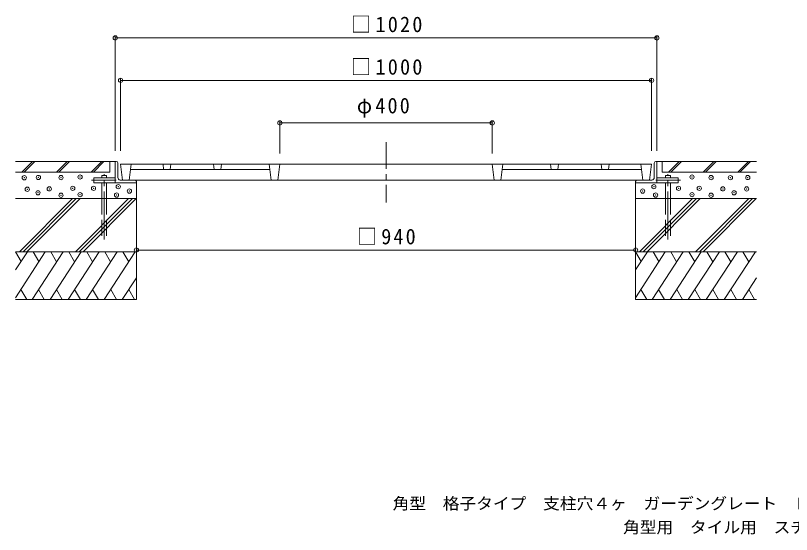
# Model space of a CAD drawing. Units: millimetres at full size, sheet at 1:10; details may follow other scales. Extents: x -1518 to 1779, y -1367 to 1135.
# Drawn here: x -1518 to -57, y -1367 to -390 of the extents above; entities that cross this region are included whole.
import ezdxf
from ezdxf.enums import TextEntityAlignment as Align

# ---------------------------------------------------------------- set-up
doc = ezdxf.new("R2010")
doc.units = ezdxf.units.MM
doc.header["$LTSCALE"] = 10
doc.header["$PDMODE"] = 32
doc.header["$PDSIZE"] = 8
for name, pattern in [('CHAIN1', [8, 5, -1, 1, -1]), ('CHAIN2', [12, 9, -1, 1, -1]), ('DASHED3', [4, 3, -1])]:
    doc.linetypes.add(name, pattern=pattern)
for name, color, linetype, lineweight in [('0-0_通り芯', 3, 'Continuous', 9), ('0-1_躯体', 2, 'Continuous', 9), ('0-3_建具', 6, 'Continuous', 9), ('0-4_その他', 7, 'Continuous', 9), ('0-6_ハッチ', 6, 'Continuous', 9)]:
    doc.layers.add(name, color=color, linetype=linetype, lineweight=lineweight)
doc.layers.add('F-5_F-5ﾚｲﾔ', color=7, linetype='Continuous')
doc.styles.add('ＭＳ ゴシック', font='')
doc.styles.get('ＭＳ ゴシック').set_extended_font_data('MS Gothic')

msp = doc.modelspace()

# ---------------------------------------------------------------- linework, layer by layer
at = {"layer": '0-0_通り芯', "linetype": 'CHAIN1'}
msp.add_line((-820, -628.9), (-820, -742.14), dxfattribs=at)
at = {"layer": '0-0_通り芯'}
for p, q in [((-1320, -669.94), (-1316.32, -699.94)), ((-1320, -669.94), (-320, -669.94)), ((-1300, -669.94), (-1303.68, -699.94)), ((-1240, -669.94), (-1238.77, -679.94)), ((-1225, -669.94), (-1226.23, -679.94)), ((-1145, -669.94), (-1143.77, -679.94)), ((-1130, -669.94), (-1131.23, -679.94)), ((-1040, -669.94), (-1036.32, -699.94)), ((-1020, -669.94), (-1023.68, -699.94)), ((-620, -669.94), (-616.32, -699.94)), ((-600, -669.94), (-603.68, -699.94)), ((-510, -669.94), (-508.77, -679.94)), ((-495, -669.94), (-496.23, -679.94)), ((-415, -669.94), (-413.77, -679.94)), ((-400, -669.94), (-401.23, -679.94)), ((-340, -669.94), (-336.32, -699.94)), ((-320, -669.94), (-323.68, -699.94)), ((-1038.77, -679.94), (-1301.23, -679.94)), ((-601.23, -679.94), (-338.77, -679.94)), ((-1316.32, -699.94), (-323.68, -699.94))]:
    msp.add_line(p, q, dxfattribs=at)
at = {"layer": '0-0_通り芯', "color": 7, "linetype": 'CHAIN2'}
for p, q in [((-1350.95, -811.79), (-1350.95, -689.17)), ((-289.05, -811.79), (-289.05, -689.17))]:
    msp.add_line(p, q, dxfattribs=at)
at = {"layer": '0-1_躯体'}
for p, q in [((-1330, -664.94), (-1330, -704.94)), ((-1328, -664.94), (-1330, -664.94)), ((-1325, -667.94), (-1325, -695.44)), ((-315, -667.94), (-315, -695.44)), ((-312, -664.94), (-310, -664.94)), ((-310, -664.94), (-310, -704.94)), ((-1293, -699.94), (-1320.5, -699.94)), ((-347, -699.94), (-319.5, -699.94)), ((-1370, -704.94), (-1290, -704.94)), ((-1290, -702.94), (-1290, -704.94)), ((-350, -702.94), (-350, -704.94)), ((-270, -704.94), (-350, -704.94))]:
    msp.add_line(p, q, dxfattribs=at)
at = {"layer": '0-1_躯体', "linetype": 'CHAIN1'}
for p, q in [((-1328.3, -700.44), (-1374.38, -700.44)), ((-311.7, -700.44), (-265.63, -700.44))]:
    msp.add_line(p, q, dxfattribs=at)
at = {"layer": '0-1_躯体'}
for points in [[(-1330, -695.94), (-1370, -695.94), (-1370, -704.94)], [(-310, -695.94), (-270, -695.94), (-270, -704.94)]]:
    msp.add_lwpolyline(points, dxfattribs=at)
for centre, radius, start, end in [((-1328, -667.94), 3, 0, 90), ((-312, -667.94), 3, 90, 180), ((-1320.5, -695.44), 4.5, 180, 270), ((-1293, -702.94), 3, 0, 90), ((-347, -702.94), 3, 90, 180), ((-319.5, -695.44), 4.5, 270, 0)]:
    msp.add_arc(centre, radius, start, end, dxfattribs=at)
at = {"layer": '0-3_建具'}
for p, q in [((-1346.45, -691.69), (-1355.45, -691.69)), ((-1355.45, -691.69), (-1355.45, -695.94)), ((-1346.45, -691.69), (-1346.45, -695.94)), ((-293.55, -691.69), (-284.55, -691.69)), ((-293.55, -691.69), (-293.55, -695.94)), ((-284.55, -691.69), (-284.55, -695.94)), ((-1355.45, -704.94), (-1355.45, -734.94)), ((-1346.45, -704.94), (-1346.45, -734.94)), ((-293.55, -704.94), (-293.55, -734.94)), ((-284.55, -704.94), (-284.55, -734.94)), ((-1410.33, -734.94), (-1510.33, -834.94)), ((-1403.25, -734.94), (-1503.25, -834.94)), ((-1396.18, -734.94), (-1496.18, -834.94)), ((-1304.75, -734.94), (-1404.75, -834.94)), ((-1297.67, -734.94), (-1397.68, -834.94)), ((-1290.6, -734.94), (-1390.6, -834.94)), ((-242.6, -734.94), (-342.6, -834.94)), ((-235.53, -734.94), (-335.53, -834.94)), ((-228.46, -734.94), (-328.46, -834.94)), ((-137.02, -734.94), (-237.02, -834.94)), ((-129.95, -734.94), (-229.95, -834.94)), ((-122.87, -734.94), (-222.88, -834.94)), ((-1517.73, -869.1), (-1495.08, -834.94)), ((-1517.73, -921.49), (-1461.98, -834.94)), ((-1517.73, -834.94), (-1507.19, -853.2)), ((-1486.63, -924.94), (-1428.01, -834.94)), ((-1484.64, -834.94), (-1473.93, -853.48)), ((-1452.65, -924.94), (-1394.04, -834.94)), ((-1451.54, -834.94), (-1440.48, -854.09)), ((-1418.68, -924.94), (-1360.07, -834.94)), ((-1417.57, -834.94), (-1406.51, -854.09)), ((-1384.71, -924.94), (-1326.1, -834.94)), ((-1383.6, -834.94), (-1372.54, -854.09)), ((-1350.74, -924.94), (-1292.13, -834.94)), ((-1349.63, -834.94), (-1338.57, -854.09)), ((-1315.65, -834.94), (-1304.6, -854.09)), ((-350, -869.1), (-327.35, -834.94)), ((-350, -921.49), (-294.26, -834.94)), ((-350, -834.94), (-339.46, -853.2)), ((-318.9, -924.94), (-260.28, -834.94)), ((-316.91, -834.94), (-306.2, -853.48)), ((-284.93, -924.94), (-226.31, -834.94)), ((-283.81, -834.94), (-272.76, -854.09)), ((-250.95, -924.94), (-192.34, -834.94)), ((-249.84, -834.94), (-238.78, -854.09)), ((-216.98, -924.94), (-158.37, -834.94)), ((-215.87, -834.94), (-204.81, -854.09)), ((-183.01, -924.94), (-124.4, -834.94)), ((-181.9, -834.94), (-170.84, -854.09)), ((-147.93, -834.94), (-136.87, -854.09)), ((-1316.77, -924.94), (-1290, -883.84)), ((-149.04, -924.94), (-122.27, -883.84)), ((-1496.65, -924.94), (-1507.66, -905.86)), ((-328.92, -924.94), (-339.93, -905.86)), ((-1474.4, -906.16), (-1463.55, -924.94)), ((-1440.42, -906.16), (-1429.58, -924.94)), ((-1406.45, -906.16), (-1395.61, -924.94)), ((-1372.48, -906.16), (-1361.64, -924.94)), ((-1338.51, -906.16), (-1327.67, -924.94)), ((-1304.54, -906.16), (-1293.7, -924.94)), ((-306.67, -906.16), (-295.82, -924.94)), ((-272.7, -906.16), (-261.85, -924.94)), ((-238.72, -906.16), (-227.88, -924.94)), ((-204.75, -906.16), (-193.91, -924.94)), ((-170.78, -906.16), (-159.94, -924.94)), ((-136.81, -906.16), (-125.97, -924.94))]:
    msp.add_line(p, q, dxfattribs=at)
at = {"layer": '0-3_建具', "linetype": 'DASHED3'}
for p, q in [((-1355.45, -734.94), (-1355.45, -808.41)), ((-1346.45, -734.94), (-1346.45, -808.41)), ((-293.55, -734.94), (-293.55, -808.41)), ((-284.55, -734.94), (-284.55, -808.41))]:
    msp.add_line(p, q, dxfattribs=at)
at = {"layer": '0-4_その他'}
for p, q in [((-1330, -429.45), (-1330, -644.94)), ((-1330, -432.45), (-310, -432.45)), ((-310, -429.45), (-310, -644.94)), ((-1320, -509.45), (-1320, -644.94)), ((-320, -509.45), (-320, -644.94)), ((-1320, -512.45), (-320, -512.45)), ((-1020, -589.45), (-1020, -649.94)), ((-1020, -592.45), (-620, -592.45)), ((-620, -589.45), (-620, -649.94)), ((-1290, -831.71), (-350, -831.71))]:
    msp.add_line(p, q, dxfattribs=at)
for p in [(-1330, -432.45), (-310, -432.45), (-1320, -512.45), (-320, -512.45), (-1020, -592.45), (-620, -592.45), (-1290, -831.71), (-350, -831.71)]:
    msp.add_point(p, dxfattribs=at)
at = {"layer": '0-6_ハッチ'}
for p, q in [((-1330, -664.94), (-1517.73, -664.94)), ((-1485.77, -664.94), (-1505.77, -684.94)), ((-1481.53, -664.94), (-1501.53, -684.94)), ((-1420.6, -664.94), (-1440.6, -684.94)), ((-1416.36, -664.94), (-1436.36, -684.94)), ((-1355.43, -664.94), (-1375.43, -684.94)), ((-1351.19, -664.94), (-1371.19, -684.94)), ((-1340, -664.94), (-1340, -684.94)), ((-310, -664.94), (-122.27, -664.94)), ((-300, -664.94), (-300, -684.94)), ((-268.04, -664.94), (-288.04, -684.94)), ((-263.8, -664.94), (-283.8, -684.94)), ((-202.87, -664.94), (-222.87, -684.94)), ((-198.63, -664.94), (-218.63, -684.94)), ((-137.71, -664.94), (-157.71, -684.94)), ((-133.46, -664.94), (-153.46, -684.94)), ((-1340, -684.94), (-1517.73, -684.94)), ((-300, -684.94), (-122.27, -684.94)), ((-1290, -704.94), (-1290, -924.94)), ((-350, -704.94), (-350, -924.94)), ((-1290, -734.94), (-1517.73, -734.94)), ((-350, -734.94), (-122.27, -734.94)), ((-1290, -834.94), (-1517.73, -834.94)), ((-350, -834.94), (-122.27, -834.94)), ((-1290, -924.94), (-1517.73, -924.94)), ((-350, -924.94), (-122.27, -924.94))]:
    msp.add_line(p, q, dxfattribs=at)
for p in [(-1501.3, -695.61), (-1474.59, -695.17), (-1432.06, -695.39), (-1396.16, -694.34), (-243.84, -694.34), (-207.94, -695.39), (-171.52, -695.51), (-138.72, -695.23), (-1495.61, -717.29), (-1454.23, -716.61), (-1409.88, -715.56), (-1370.81, -715.56), (-1324.35, -712.39), (-315.65, -712.39), (-269.19, -715.56), (-230.12, -715.56), (-185.77, -716.61), (-140.94, -716.64), (-1475.35, -724.01), (-1432.06, -728.56), (-1396.16, -727.5), (-1327.52, -728.23), (-1303.23, -720.84), (-336.77, -720.84), (-312.48, -728.23), (-243.84, -727.5), (-207.94, -728.56), (-164.65, -724.01)]:
    msp.add_point(p, dxfattribs=at)

# ---------------------------------------------------------------- texts
at = {"layer": '0-4_その他', "color": 2, "char_height": 29.33, "attachment_point": 7, "style": 'ＭＳ ゴシック'}
for s, insert in [('\\T1.22;\\W0.95;□1020', (-886.25, -422.45)), ('\\T1.22;\\W0.95;□1000', (-886.25, -502.45)), ('\\T1.21;\\W0.95;φ400', (-875, -582.45)), ('\\T1.21;\\W0.95;□940', (-875, -821.71))]:
    msp.add_mtext(s, dxfattribs=dict(at, insert=insert))
at = {"layer": 'F-5_F-5ﾚｲﾔ', "style": 'ＭＳ ゴシック', "width": 1.05}
for s, p in [('角型\u3000格子タイプ\u3000支柱穴４ヶ\u3000ガーデングレート\u3000ＲＧＫ－３－１０００×４００', (-807.68, -1326.12)), ('角型用\u3000タイル用\u3000スチール製受枠\u3000ＳＳー１０００', (-373.68, -1370.95))]:
    msp.add_text(s, height=21.99, dxfattribs=at).set_placement(p, align=Align.BOTTOM_LEFT)

doc.saveas('drawing.dxf')
